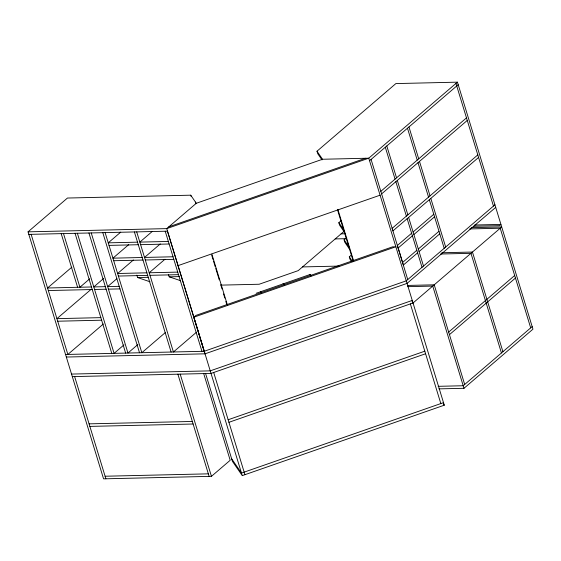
<?xml version="1.0" encoding="UTF-8"?>
<svg xmlns="http://www.w3.org/2000/svg" width="561" height="561" viewBox="0 0 561 561"><rect width="100%" height="100%" fill="white"/><g stroke="black" fill="none" stroke-linecap="round" stroke-linejoin="round"><path stroke-width="0.84" d="M66.331 357.041L205.031 353.823L167.451 231.174M203.643 373.43L230.192 460.265L211.448 476.338L103.568 478.842L28.05 231.833L67.453 198.04L190.733 195.186L196.301 203.278L322.533 159.254L368.766 158.188L457.432 82.158L532.95 329.167L463.989 388.296L438.919 388.878M71.85 267.155L47.552 287.996L91.471 286.973M120.72 232.142L108.238 242.843L137.522 242.163M128.693 244.659L112.929 258.172L142.206 257.492M89.76 278.796L79.914 287.246L63.505 233.586M152.311 231.405L139.836 242.107L168.342 241.447M103.631 278.473L93.785 286.923L105.342 286.657M91.078 289.371L56.92 318.655L100.847 317.638M196.301 203.278L166.75 228.615L28.05 231.833M133.378 259.988L117.614 273.502L146.898 272.821M116.849 278.719L107.649 286.601L119.213 286.334M160.285 243.923L144.521 257.443L173.033 256.777M164.969 259.252L149.205 272.772L177.718 272.113M103.364 323.985L67.86 354.433L31.143 234.337M321.986 159.878L317.778 153.77L317 151.211L395.87 83.589L457.432 82.158M124.016 344.847L114.093 353.36L77.376 233.264M137.887 344.524L127.964 353.037L91.247 232.941M165.516 332.407L141.835 352.715L105.117 232.619M369.552 160.741L458.211 84.718M193.833 317.196L195.922 315.408L392.581 246.84L395.849 246.77L193.833 317.196L204.169 351.27M196.413 332.273L173.426 351.985L136.709 231.889M353.255 261.244L344.3 232.023L339.629 225.234L338.844 222.675L341.502 220.403M380.828 191.329L466.486 117.88M381.613 193.882L467.271 120.433M344.342 231.076L298.207 270.633L259.168 284.245L220.985 285.128M349.566 249.182L344.861 242.352L344.082 239.799L346.733 237.52M351.481 261.433L350.071 259.385L349.293 256.833L351.277 255.129M477.804 154.892L392.146 228.334L407.742 279.567M478.582 157.445L392.924 230.894L371.073 159.429M397.328 245.501L411.613 233.25M413.092 231.988L433.779 214.246M398.107 248.053L412.391 235.809M413.871 234.54L434.558 216.798M402.539 262.534L416.823 250.283M418.296 249.021L438.99 231.279M403.317 265.094L417.601 252.843M419.081 251.573L439.768 233.839M494.928 204.814L406.269 280.837L204.246 351.27L65.546 354.482M495.714 207.367L407.048 283.389L205.031 353.823M72.32 376.627L211.02 373.416L413.036 302.982L501.702 226.96L471.233 227.661M448.674 332.091L514.675 275.5M449.452 334.651L515.454 278.053M532.172 326.614L463.211 385.744L438.134 386.326M168.84 226.826L365.499 158.258M178.061 265.626L380.085 195.193M256.139 293.291L310.086 274.483L311.075 275.928M412.258 300.43L210.235 370.863L71.542 374.075M228.152 419.754L424.81 351.186M228.93 422.307L425.596 353.746M443.506 402.637L241.489 473.07L231.644 458.772M242.268 475.623L444.284 405.196L368.766 158.188L166.75 228.615L242.268 475.623L232.422 461.331L205.529 373.353M28.828 234.386L167.529 231.174M474.69 225.01L500.917 224.4L499.444 225.669L473.456 226.272M469.704 228.93L500.223 228.222L530.692 327.883M341.102 233.853L345.436 233.755M335.19 238.923L346.488 238.663M109.023 245.395L138.301 244.715M140.615 244.666L169.127 244M441.83 252.752L472.446 252.043L502.915 351.698M113.708 260.725L142.992 260.052M145.299 259.995L173.812 259.336M440.588 254.014L470.967 253.313L501.436 352.967M302.54 266.924L338.949 266.082M118.399 276.061L147.676 275.381M149.99 275.325L178.503 274.666M136.87 275.135L137.606 277.555L148.02 277.316M168.461 274.406L169.198 276.825L179.569 276.587M282.975 283.698L283.726 283.677L284.111 284.953M48.33 290.549L92.249 289.532M94.564 289.476L106.12 289.21M108.434 289.153L119.991 288.887M407.721 285.437L434.221 284.82L464.683 384.474M407.672 286.671L432.741 286.089L463.989 388.296M57.706 321.215L101.625 320.198M89.087 423.85L192.339 421.458M89.865 426.402L193.117 424.011M105.096 476.233L208.355 473.842M169.198 276.825L180.691 280.738M137.606 277.555L149.934 281.755M317 151.211L322.533 159.254M412.055 301.552L413.036 302.982M338.844 222.675L343.521 229.463M344.082 239.799L348.781 246.623M349.293 256.833L352.112 260.928M443.302 403.766L444.284 405.196M455.953 83.428L493.456 206.076M408.955 126.954L418.709 158.847M419.488 161.407L430.021 195.859M430.806 198.412L445.672 247.05M407.475 128.217L417.23 160.116M418.008 162.669L428.548 197.128M429.326 199.681L444.193 248.313M386.788 145.958L396.543 177.858M397.321 180.411L407.854 214.863M408.639 217.423L423.506 266.054M385.309 147.227L395.063 179.12M395.849 181.68L406.381 216.132M407.16 218.685L422.026 267.324M397.377 245.459L403.366 265.051M410.357 303.915L440.827 403.569M337.848 209.351L353.661 261.061M337.505 209.779L344.3 232.023M310.086 274.483L310.535 275.949M260.753 291.685L261.202 293.151M211.876 254.203L227.429 305.079M195.466 202.065L195.978 203.734M211.778 255.409L213.026 259.491M213.524 261.124L215.27 266.84M215.775 268.474L218.271 276.636M218.517 277.45L219.26 279.883M220.754 284.757L222.023 288.922M223.551 293.915L224.821 298.08M225.845 301.404L226.602 303.908M190.733 195.186L191.126 196.462M213.699 372.483L244.947 474.69M165.222 231.223L201.939 351.326M180.193 374.131L211.448 476.338M134.395 231.938L171.112 352.035M177.886 374.18L209.134 476.394M102.803 232.675L139.521 352.771M88.933 232.997L125.65 353.093M75.062 233.313L111.779 353.416M61.191 233.635L77.6 287.295M74.634 376.578L105.882 478.785"/></g></svg>
